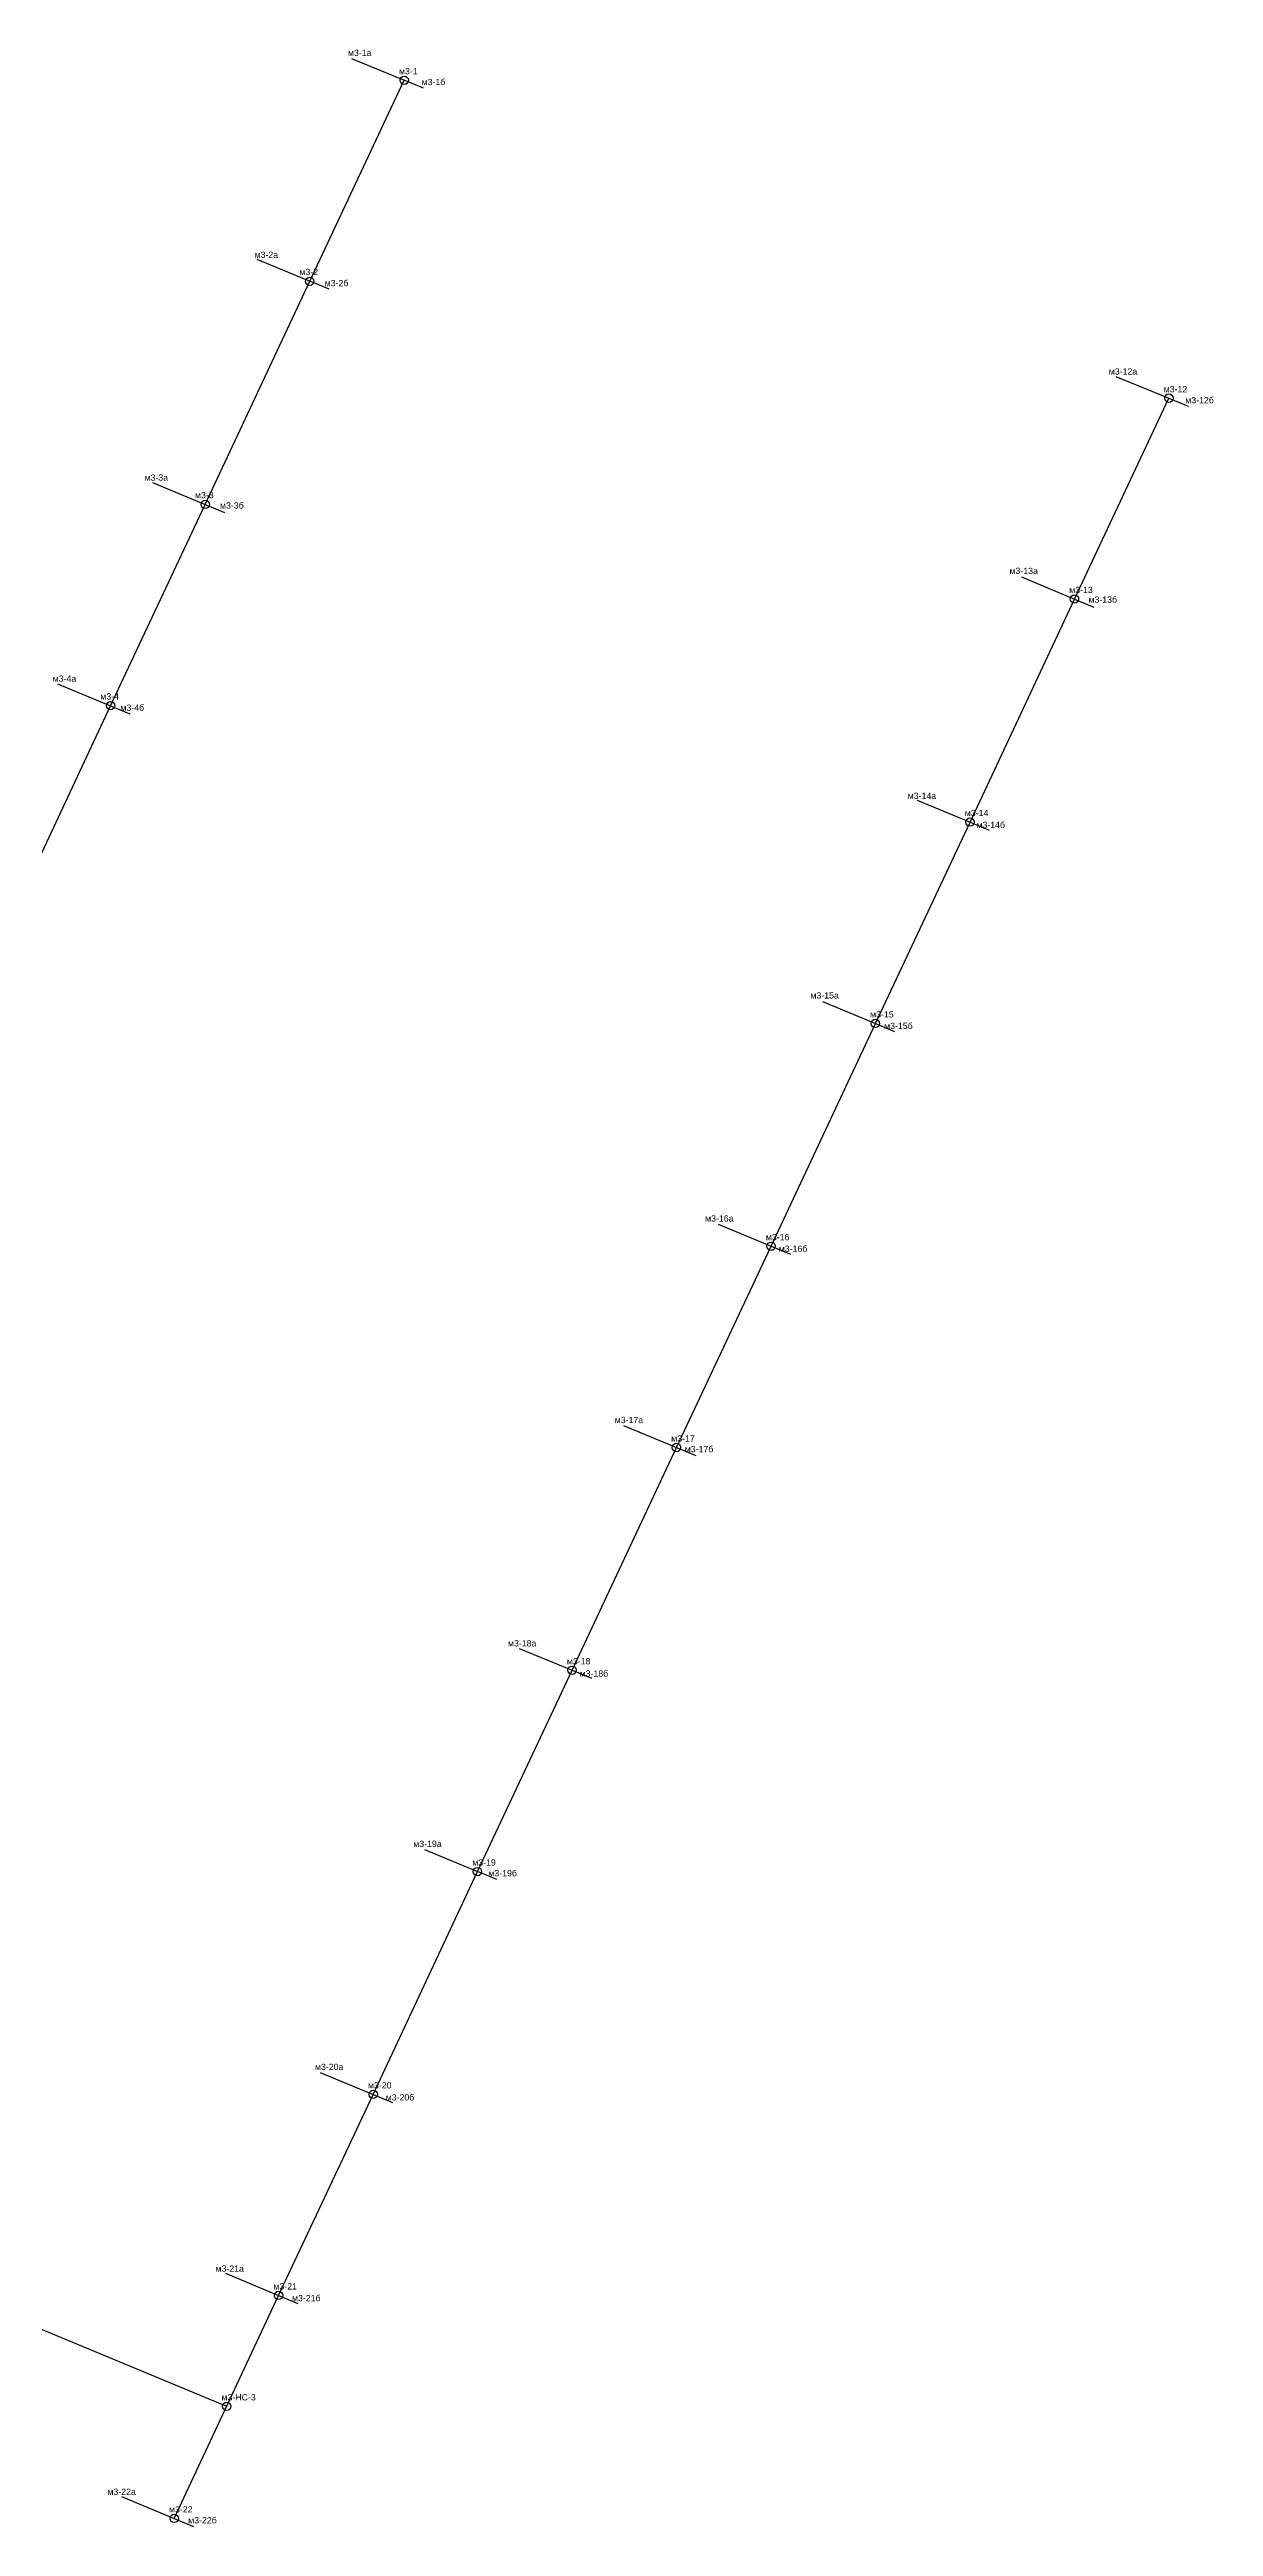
# Model space of a CAD drawing. Header units: millimetres. Extents: x 2243293 to 2245325, y 377925 to 380925.
# Drawn here: x 2244397 to 2244676, y 380332 to 380925 of the extents above; entities that cross this region are included whole.
import ezdxf

# ---------------------------------------------------------------- set-up
doc = ezdxf.new("R2010")
doc.units = ezdxf.units.MM
for name, color, linetype, lineweight in [('канализация_300_база', 100, 'Continuous', 25), ('канализация_колодцы', 103, 'Continuous', 25), ('канализация_отвод', 103, 'Continuous', 25)]:
    doc.layers.add(name, color=color, linetype=linetype, lineweight=lineweight)
doc.styles.get("Standard").update_dxf_attribs({"font": 'arial.ttf'})

msp = doc.modelspace()

# ---------------------------------------------------------------- linework, layer by layer
at = {"layer": 'канализация_300_база'}
for points in [[(2244469.73, 380922.88), (2244482.39, 380917.63)], [(2244252.96, 380438.58), (2244268.51, 380461.63), (2244291.92, 380511.63), (2244316.89, 380564.95), (2244339.54, 380613.13), (2244364.51, 380666.45), (2244387.16, 380714.63), (2244412.12, 380767.95), (2244434.77, 380816.13), (2244459.77, 380869.52), (2244482.39, 380917.63)], [(2244487.01, 380915.71), (2244482.39, 380917.63)], [(2244447.09, 380874.8), (2244459.77, 380869.52)], [(2244464.39, 380867.6), (2244459.77, 380869.52)], [(2244427.34, 380334.09), (2244452.32, 380387.47), (2244474.96, 380435.59), (2244499.92, 380488.91), (2244522.57, 380537.09), (2244547.54, 380590.41), (2244570.19, 380638.59), (2244595.15, 380691.91), (2244617.81, 380740.09), (2244642.81, 380793.48), (2244665.41, 380841.55)], [(2244422.11, 380821.38), (2244434.77, 380816.13)], [(2244434.77, 380816.13), (2244439.39, 380814.21)], [(2244399.44, 380773.22), (2244412.12, 380767.95)], [(2244412.12, 380767.95), (2244416.74, 380766.03)], [(2244439.9, 380360.92), (2244252.96, 380438.58)]]:
    msp.add_lwpolyline(points, dxfattribs=at)
at = {"layer": 'канализация_колодцы'}
for centre in [(2244482.39, 380917.63), (2244459.77, 380869.52), (2244665.41, 380841.55), (2244434.77, 380816.13), (2244642.81, 380793.48), (2244412.12, 380767.95), (2244617.81, 380740.09), (2244595.15, 380691.91), (2244570.19, 380638.59), (2244547.54, 380590.41), (2244522.57, 380537.09), (2244499.92, 380488.91), (2244474.96, 380435.59), (2244452.32, 380387.47), (2244439.9, 380360.92), (2244427.34, 380334.09)]:
    msp.add_circle(centre, 1, dxfattribs=at)
at = {"layer": 'канализация_отвод'}
for points in [[(2244652.71, 380846.7), (2244665.41, 380841.55)], [(2244665.41, 380841.55), (2244670.04, 380839.67)], [(2244630.12, 380798.76), (2244642.81, 380793.48)], [(2244642.81, 380793.48), (2244647.42, 380791.56)], [(2244605.15, 380745.34), (2244617.81, 380740.09)], [(2244617.81, 380740.09), (2244622.42, 380738.17)], [(2244582.47, 380697.18), (2244595.15, 380691.91)], [(2244595.15, 380691.91), (2244599.77, 380689.99)], [(2244557.53, 380643.84), (2244570.19, 380638.59)], [(2244570.19, 380638.59), (2244574.81, 380636.67)], [(2244534.85, 380595.69), (2244547.54, 380590.41)], [(2244547.54, 380590.41), (2244552.15, 380588.49)], [(2244509.91, 380542.34), (2244522.57, 380537.09)], [(2244522.57, 380537.09), (2244527.19, 380535.17)], [(2244487.24, 380494.19), (2244499.92, 380488.91)], [(2244504.54, 380486.99), (2244499.92, 380488.91)], [(2244462.3, 380440.84), (2244474.96, 380435.59)], [(2244474.96, 380435.59), (2244479.57, 380433.67)], [(2244439.65, 380392.77), (2244452.32, 380387.47)], [(2244452.32, 380387.47), (2244456.94, 380385.54)], [(2244414.68, 380339.35), (2244427.34, 380334.09)], [(2244427.34, 380334.09), (2244431.95, 380332.18)]]:
    msp.add_lwpolyline(points, dxfattribs=at)

# ---------------------------------------------------------------- texts
at = {"layer": 'канализация_колодцы', "char_height": 1.5, "attachment_point": 1}
for s, insert in [('м3-1а', (2244468.92, 380924.97)), ('м3-1', (2244481.14, 380920.55)), ('м3-1б', (2244486.55, 380917.97)), ('м3-2а', (2244446.57, 380876.62)), ('м3-2', (2244457.3, 380872.5)), ('м3-2б', (2244463.35, 380869.85)), ('м3-12а', (2244651.02, 380848.71)), ('м3-12', (2244664.16, 380844.47)), ('м3-12б', (2244669.33, 380841.83)), ('м3-3а', (2244420.24, 380823.29)), ('м3-3', (2244432.3, 380819.1)), ('м3-3б', (2244438.3, 380816.63)), ('м3-13а', (2244627.26, 380800.96)), ('м3-13', (2244641.55, 380796.41)), ('м3-13б', (2244646.16, 380794.1)), ('м3-4а', (2244398.26, 380775.18)), ('м3-4', (2244409.65, 380770.93)), ('м3-4б', (2244414.46, 380768.22)), ('м3-14а', (2244602.9, 380747.13)), ('м3-14', (2244616.56, 380743.01)), ('м3-14б', (2244619.34, 380740.16)), ('м3-15а', (2244579.61, 380699.37)), ('м3-15', (2244593.9, 380694.83)), ('м3-15б', (2244597.25, 380692.06)), ('м3-16а', (2244554.4, 380645.99)), ('м3-16', (2244568.94, 380641.51)), ('м3-16б', (2244572.03, 380638.74)), ('м3-17а', (2244532.77, 380597.74)), ('м3-17', (2244546.29, 380593.33)), ('м3-17б', (2244549.54, 380590.78)), ('м3-18а', (2244507.22, 380544.29)), ('м3-18', (2244521.32, 380540.01)), ('м3-18б', (2244524.37, 380537.06)), ('м3-19а', (2244484.55, 380496.3)), ('м3-19', (2244498.67, 380491.84)), ('м3-19б', (2244502.52, 380489.27)), ('м3-20а', (2244461.03, 380442.92)), ('м3-20', (2244473.71, 380438.51)), ('м3-20б', (2244477.96, 380435.63)), ('м3-21а', (2244437.21, 380394.64)), ('м3-21', (2244451.07, 380390.39)), ('м3-21б', (2244455.52, 380387.59)), ('м3-НС-3', (2244438.65, 380363.84)), ('м3-22а', (2244411.35, 380341.24)), ('м3-22', (2244426.09, 380337.02)), ('м3-22б', (2244430.68, 380334.41))]:
    msp.add_mtext_dynamic_manual_height_columns(s, width=5.5218, gutter_width=12.5, heights=[0], dxfattribs=dict(at, insert=insert))

doc.saveas('drawing.dxf')
